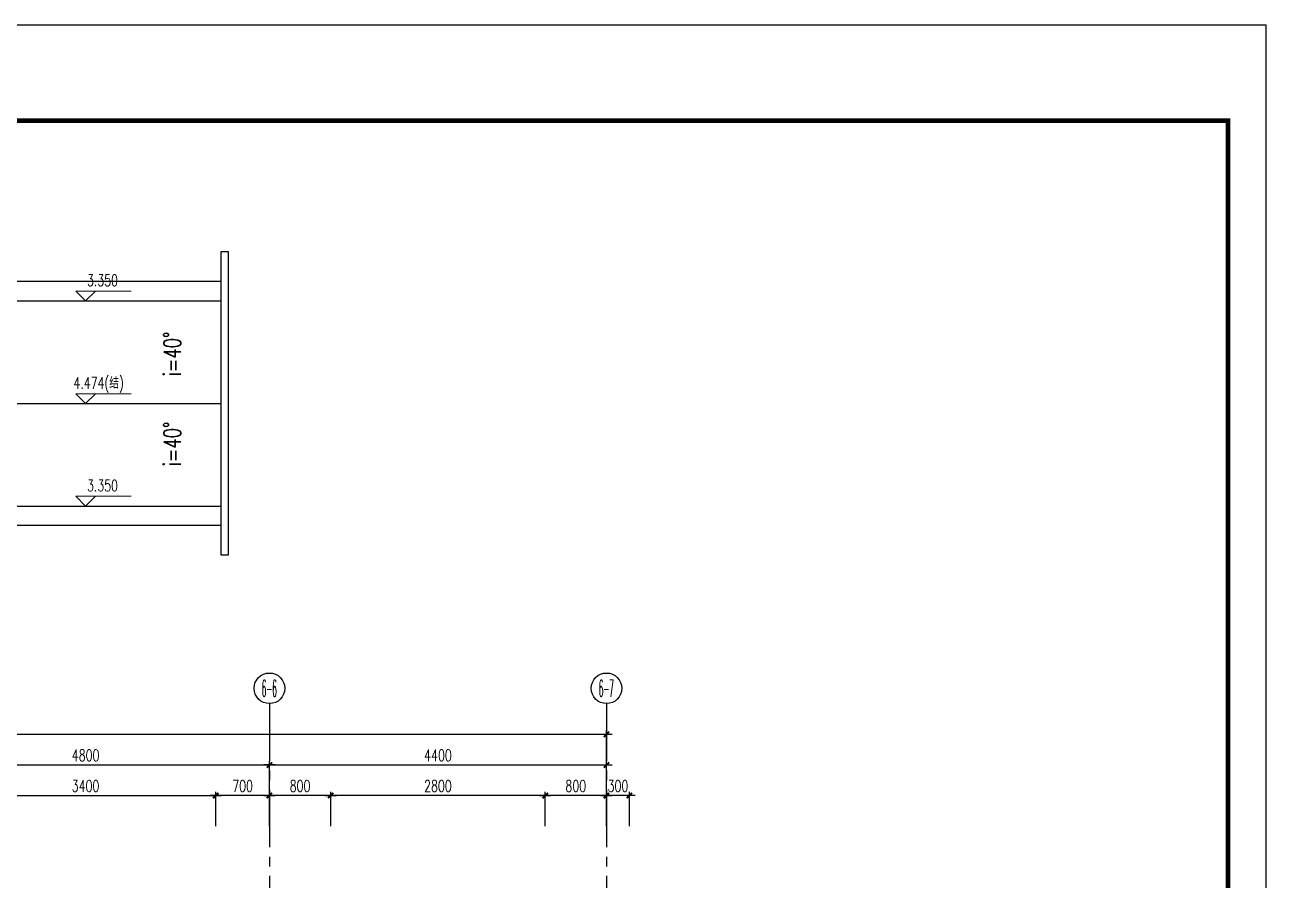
# Model space of a CAD drawing. Extents: x -395226 to -176901, y -140672 to 68263.
# Drawn here: x -252008 to -235802, y 57095 to 68263 of the extents above; entities that cross this region are included whole.
import ezdxf
from ezdxf.enums import TextEntityAlignment as Align

# ---------------------------------------------------------------- set-up
doc = ezdxf.new("R2010")
doc.units = 0
doc.header["$LTSCALE"] = 1000
doc.header["$MEASUREMENT"] = 0
doc.linetypes.add('ACAD_ISO08W100', pattern=[36, 24, -3, 6, -3])
doc.linetypes.add('Plans$0$CENTER2', pattern=[1.125, 0.75, -0.125, 0.125, -0.125])
doc.layers.get('0').update_dxf_attribs({"linetype": 'CONTINUOUS'})
doc.layers.get('Defpoints').update_dxf_attribs({"linetype": 'CONTINUOUS'})
for name, color, linetype in [('A-AXIS', 3, 'CONTINUOUS'), ('A-AXIS-TEXT', 7, 'CONTINUOUS'), ('A-DIM', 201, 'CONTINUOUS'), ('A-DOTE', 8, 'ACAD_ISO08W100'), ('A-PUB-DIM', 3, 'CONTINUOUS'), ('A-RAIN', 6, 'CONTINUOUS'), ('A-ROOF', 7, 'CONTINUOUS'), ('Plans$0$Grid', 9, 'Plans$0$CENTER2'), ('图框', 7, 'CONTINUOUS')]:
    doc.layers.add(name, color=color, linetype=linetype)
doc.layers.add('A-LEVEL', color=135, linetype='CONTINUOUS', lineweight=0)
doc.styles.add('COMPLEX', font='COMPLEX')
doc.styles.add('DIM_FONT', font='SIMPLEX', dxfattribs={"width": 0.7, "bigfont": 'GBCBIG'})
doc.styles.add('PRC-S', font='tjromans.shx', dxfattribs={"width": 0.7, "bigfont": 'tjhztxt.shx'})
doc.styles.add('TJHZTXT', font='tjromans.shx', dxfattribs={"width": 0.8, "bigfont": 'tjhztxt.shx'})
doc.styles.add('zjz', font='tjromans.shx', dxfattribs={"width": 0.7, "height": 500, "bigfont": 'tjhztxt.shx'})
doc.dimstyles.new('DIM100', dxfattribs={"dimscale": 100, "dimtxt": 3, "dimasz": 0.01, "dimexe": 1, "dimexo": 1, "dimgap": 1, "dimtad": 1, "dimdec": 0, "dimzin": 0, "dimdsep": 46, "dimtxsty": 'DIM_FONT', "dimblk1": '_DIMX', "dimblk2": '_DIMX', "dimsah": 1, "dimcen": 0.01, "dimclrd": 256, "dimclre": 256, "dimclrt": 7, "dimadec": 0, "dimazin": 0, "dimtfac": 1, "dimtdec": 0, "dimtix": 1, "dimtmove": 2, "dimatfit": 3, "dimldrblk": '_DIMX', "dimfxl": 0, "dimtolj": 1, "dimtzin": 5, "dimarcsym": 0})

# ---------------------------------------------------------------- blocks, each defined once
blk = doc.blocks.new('_DIMX')
blk.add_line((-150, 0), (150, 0))
at = {"const_width": 50}
blk.add_lwpolyline([(-70, -70), (70, 70)], dxfattribs=at)
blk = doc.blocks.new('*D481')
at = {"layer": 'A-PUB-DIM', "lineweight": -2}
for p, q in [((-6548, 22043), (-6548, 22570)), ((-1748, 22043), (-1748, 22570)), ((-6548, 22520), (-1749, 22520))]:
    blk.add_line(p, q, dxfattribs=at)
at = {"layer": 'Defpoints', "color": 0}
for p in [(-1748, 22520), (-6548, 21993), (-1748, 21993)]:
    blk.add_point(p, dxfattribs=at)
at = {"layer": 'A-PUB-DIM', "lineweight": -2, "xscale": 0.5, "yscale": 0.5, "zscale": 0.5, "rotation": 180}
blk.add_blockref('_DIMX', (-6548, 22520), dxfattribs=at)
at = {"layer": 'A-PUB-DIM', "lineweight": -2, "xscale": 0.5, "yscale": 0.5, "zscale": 0.5}
blk.add_blockref('_DIMX', (-1748, 22520), dxfattribs=at)
at = {"layer": 'A-PUB-DIM', "insert": (-4148, 22645), "char_height": 150, "attachment_point": 5, "style": 'DIM_FONT'}
blk.add_mtext('\\A1;4800', dxfattribs=at)
blk = doc.blocks.new('*D482')
at = {"layer": 'A-PUB-DIM', "lineweight": -2}
for p, q in [((-1748, 22043), (-1748, 22570)), ((2652, 22043), (2652, 22570)), ((-1748, 22520), (2651, 22520))]:
    blk.add_line(p, q, dxfattribs=at)
at = {"layer": 'Defpoints', "color": 0}
for p in [(2652, 22520), (-1748, 21993), (2652, 21993)]:
    blk.add_point(p, dxfattribs=at)
at = {"layer": 'A-PUB-DIM', "lineweight": -2, "xscale": 0.5, "yscale": 0.5, "zscale": 0.5, "rotation": 180}
blk.add_blockref('_DIMX', (-1748, 22520), dxfattribs=at)
at = {"layer": 'A-PUB-DIM', "lineweight": -2, "xscale": 0.5, "yscale": 0.5, "zscale": 0.5}
blk.add_blockref('_DIMX', (2652, 22520), dxfattribs=at)
at = {"layer": 'A-PUB-DIM', "insert": (452, 22645), "char_height": 150, "attachment_point": 5, "style": 'DIM_FONT'}
blk.add_mtext('\\A1;4400', dxfattribs=at)
blk = doc.blocks.new('*D483')
at = {"layer": 'A-PUB-DIM', "lineweight": -2}
for p, q in [((-22498, 21818), (-22498, 22970)), ((-22498, 22920), (2651, 22920)), ((2652, 21818), (2652, 22970))]:
    blk.add_line(p, q, dxfattribs=at)
at = {"layer": 'Defpoints', "color": 0}
for p in [(2652, 22920), (-22498, 21768), (2652, 21768)]:
    blk.add_point(p, dxfattribs=at)
at = {"layer": 'A-PUB-DIM', "lineweight": -2, "xscale": 0.5, "yscale": 0.5, "zscale": 0.5, "rotation": 180}
blk.add_blockref('_DIMX', (-22498, 22920), dxfattribs=at)
at = {"layer": 'A-PUB-DIM', "lineweight": -2, "xscale": 0.5, "yscale": 0.5, "zscale": 0.5}
blk.add_blockref('_DIMX', (2652, 22920), dxfattribs=at)
at = {"layer": 'A-PUB-DIM', "insert": (-9923, 23045), "char_height": 150, "attachment_point": 5, "style": 'DIM_FONT'}
blk.add_mtext('\\A1;25150', dxfattribs=at)
blk = doc.blocks.new('_AXISO')
blk.add_circle((0, 0), 0.5)
at = {"layer": 'A-AXIS-TEXT', "style": 'COMPLEX', "width": 1.041667}
blk.add_attdef('A', text='', height=0.56, dxfattribs=at).set_placement((-0.25, -0.28), (0.25, -0.28), align=Align.FIT)
blk = doc.blocks.new('*D222')
at = {"layer": 'A-DIM', "lineweight": -2}
for p, q in [((-248015, 57800), (-248015, 58250)), ((-245215, 58200), (-248014, 58200)), ((-245215, 57800), (-245215, 58250))]:
    blk.add_line(p, q, dxfattribs=at)
at = {"layer": 'Defpoints', "color": 0}
for p in [(-248015, 58200), (-248015, 57750), (-245215, 57750)]:
    blk.add_point(p, dxfattribs=at)
at = {"layer": 'A-DIM', "lineweight": -2, "xscale": 0.5, "yscale": 0.5, "zscale": 0.5}
for p, rotation in [((-248015, 58200), 180.0000000000019), ((-245215, 58200), 1.918465386552271e-12)]:
    blk.add_blockref('_DIMX', p, dxfattribs=dict(at, rotation=rotation))
at = {"layer": 'A-DIM', "insert": (-246615, 58325), "char_height": 150, "attachment_point": 5, "style": 'DIM_FONT'}
blk.add_mtext('\\A1;2800', dxfattribs=at)
blk = doc.blocks.new('*D223')
at = {"layer": 'A-DIM', "lineweight": -2}
for p, q in [((-248815, 57800), (-248815, 58250)), ((-248015, 58200), (-248814, 58200)), ((-248015, 57800), (-248015, 58250))]:
    blk.add_line(p, q, dxfattribs=at)
at = {"layer": 'Defpoints', "color": 0}
for p in [(-248815, 58200), (-248815, 57750), (-248015, 57750)]:
    blk.add_point(p, dxfattribs=at)
at = {"layer": 'A-DIM', "lineweight": -2, "xscale": 0.5, "yscale": 0.5, "zscale": 0.5}
for p, rotation in [((-248815, 58200), 180.0000000483437), ((-248015, 58200), 4.834372901996175e-08)]:
    blk.add_blockref('_DIMX', p, dxfattribs=dict(at, rotation=rotation))
at = {"layer": 'A-DIM', "insert": (-248415, 58325), "char_height": 150, "attachment_point": 5, "rotation": 0, "style": 'DIM_FONT'}
blk.add_mtext('\\A1;800', dxfattribs=at)
blk = doc.blocks.new('*D225')
at = {"layer": 'A-DIM', "lineweight": -2}
for p, q in [((-252915, 57800), (-252915, 58250)), ((-252914, 58200), (-249515, 58200)), ((-249515, 57800), (-249515, 58250))]:
    blk.add_line(p, q, dxfattribs=at)
at = {"layer": 'Defpoints', "color": 0}
for p in [(-249515, 58200), (-252915, 57750), (-249515, 57750)]:
    blk.add_point(p, dxfattribs=at)
at = {"layer": 'A-DIM', "lineweight": -2, "xscale": 0.5, "yscale": 0.5, "zscale": 0.5, "rotation": 180}
blk.add_blockref('_DIMX', (-252915, 58200), dxfattribs=at)
at = {"layer": 'A-DIM', "lineweight": -2, "xscale": 0.5, "yscale": 0.5, "zscale": 0.5}
blk.add_blockref('_DIMX', (-249515, 58200), dxfattribs=at)
at = {"layer": 'A-DIM', "insert": (-251215, 58325), "char_height": 150, "attachment_point": 5, "style": 'DIM_FONT'}
blk.add_mtext('\\A1;3400', dxfattribs=at)
blk = doc.blocks.new('*D224')
at = {"layer": 'A-DIM', "lineweight": -2}
for p, q in [((-249515, 57800), (-249515, 58250)), ((-248815, 58200), (-249514, 58200)), ((-248815, 57800), (-248815, 58250))]:
    blk.add_line(p, q, dxfattribs=at)
at = {"layer": 'Defpoints', "color": 0}
for p in [(-249515, 58200), (-249515, 57750), (-248815, 57750)]:
    blk.add_point(p, dxfattribs=at)
at = {"layer": 'A-DIM', "lineweight": -2, "xscale": 0.5, "yscale": 0.5, "zscale": 0.5}
for p, rotation in [((-249515, 58200), 180.0000000552487), ((-248815, 58200), 5.524876556251002e-08)]:
    blk.add_blockref('_DIMX', p, dxfattribs=dict(at, rotation=rotation))
at = {"layer": 'A-DIM', "insert": (-249165, 58325), "char_height": 150, "attachment_point": 5, "rotation": 0, "style": 'DIM_FONT'}
blk.add_mtext('\\A1;700', dxfattribs=at)
blk = doc.blocks.new('*D221')
at = {"layer": 'A-DIM', "lineweight": -2}
for p, q in [((-245215, 57800), (-245215, 58250)), ((-244415, 58200), (-245214, 58200)), ((-244415, 57800), (-244415, 58250))]:
    blk.add_line(p, q, dxfattribs=at)
at = {"layer": 'Defpoints', "color": 0}
for p in [(-245215, 58200), (-245215, 57750), (-244415, 57750)]:
    blk.add_point(p, dxfattribs=at)
at = {"layer": 'A-DIM', "lineweight": -2, "xscale": 0.5, "yscale": 0.5, "zscale": 0.5}
for p, rotation in [((-245215, 58200), 180.0000000000067), ((-244415, 58200), 6.794564910705958e-12)]:
    blk.add_blockref('_DIMX', p, dxfattribs=dict(at, rotation=rotation))
at = {"layer": 'A-DIM', "insert": (-244815, 58325), "char_height": 150, "attachment_point": 5, "style": 'DIM_FONT'}
blk.add_mtext('\\A1;800', dxfattribs=at)
blk = doc.blocks.new('*D220')
at = {"layer": 'A-DIM', "lineweight": -2}
for p, q in [((-244415, 58200), (-244416, 58200)), ((-244415, 57800), (-244415, 58250)), ((-244115, 58200), (-244415, 58200)), ((-244115, 57800), (-244115, 58250)), ((-244114, 58200), (-244114, 58200))]:
    blk.add_line(p, q, dxfattribs=at)
at = {"layer": 'Defpoints', "color": 0}
for p in [(-244415, 58200), (-244415, 57750), (-244115, 57750)]:
    blk.add_point(p, dxfattribs=at)
at = {"layer": 'A-DIM', "lineweight": -2, "xscale": 0.5, "yscale": 0.5, "zscale": 0.5}
for p, rotation in [((-244415, 58200), 1.943955021310501e-11), ((-244115, 58200), 180.0000000000194)]:
    blk.add_blockref('_DIMX', p, dxfattribs=dict(at, rotation=rotation))
at = {"layer": 'A-DIM', "insert": (-244265, 58325), "char_height": 150, "attachment_point": 5, "style": 'DIM_FONT'}
blk.add_mtext('\\A1;300', dxfattribs=at)
blk = doc.blocks.new('A$C27EA7CCC')
at = {"layer": 'A-LEVEL', "linetype": 'ByBlock'}
blk.add_lwpolyline([(1018, 509), (509, 0), (0, 509), (2880, 509)], dxfattribs=at)
at = {"layer": 'A-LEVEL', "style": 'zjz', "width": 0.7}
for tag, p in [('-6.000（建筑）', (3635, 1346)), ('-6.300（结构）', (3635, 645))]:
    blk.add_attdef(tag, text='', height=600, dxfattribs=at).set_placement(p, align=Align.RIGHT)
blk = doc.blocks.new('TJAD_TK_A0')
at = {"layer": '图框'}
for p in [(2162, 399.3), (973, -441.7)]:
    blk.add_line(p, (973, 399.3), dxfattribs=at)
at = {"layer": '图框', "const_width": 1.2}
blk.add_lwpolyline([(2152, -431.7), (2152, 389.3), (998, 389.3), (998, -431.7)], close=True, dxfattribs=at)
blk = doc.blocks.new('Grid')
at = {"layer": 'Plans$0$Grid', "color": 8}
for p, q in [((-1748.2, 23320), (-1748.2, -15380)), ((2651.8, 23320), (2651.8, -15380))]:
    blk.add_line(p, q, dxfattribs=at)
at = {"layer": 'A-AXIS'}
ref = blk.add_blockref('_AXISO', (-1748.2, 23520), dxfattribs=dict(at, xscale=400.0000000232831, yscale=399.9999999941792, zscale=400))
ref.add_attrib('A', '6-6', dxfattribs={"layer": 'A-AXIS-TEXT', "height": 224, "style": 'COMPLEX', "width": 0.306696}).set_placement((-1848.2, 23408), (-1651.9, 23408), align=Align.FIT)
ref = blk.add_blockref('_AXISO', (2651.8, 23520), dxfattribs=dict(at, xscale=400.0000000232831, yscale=399.9999999941792, zscale=400))
ref.add_attrib('A', '6-7', dxfattribs={"layer": 'A-AXIS-TEXT', "height": 224, "style": 'COMPLEX', "width": 0.306696}).set_placement((2551.8, 23408), (2748.1, 23408), align=Align.FIT)
at = {"layer": 'A-PUB-DIM'}
for base, p1, p2, picture, middle in [((2651.8, 22920), (-22498.2, 21767.7), (2651.8, 21767.7), '*D483', (-9923.2, 23045)), ((-1748.2, 22520), (-6548.2, 21993.5), (-1748.2, 21993.5), '*D481', (-4148.2, 22645)), ((2651.8, 22520), (-1748.2, 21993.5), (2651.8, 21993.5), '*D482', (451.8, 22645))]:
    dim = blk.add_linear_dim(base=base, p1=p1, p2=p2, dimstyle='DIM100', override={"dimscale": 50, "dimclrt": 256}, dxfattribs=at)
    dim.commit()
    dim.dimension.update_dxf_attribs({"geometry": picture, "text_midpoint": middle})

msp = doc.modelspace()

# ---------------------------------------------------------------- linework, layer by layer
at = {"layer": 'A-PUB-DIM', "linetype": 'Continuous', "flags": 128}
for points in [[(-249927.6, 64554.9, 0, 75, 0), (-249927.6, 64404.9, 0, 0, 0), (-249927.6, 63456.5, 0, 0, 0)], [(-249927.6, 62084.8, 0, 75, 0), (-249927.6, 62234.8, 0, 0, 0), (-249927.6, 63183.1, 0, 0, 0)]]:
    msp.add_lwpolyline(points, format="xyseb", dxfattribs=at)
at = {"layer": 'A-RAIN'}
for p, q in [((-252979.9, 64659.8), (-249449.9, 64659.8)), ((-252979.9, 61979.8), (-249449.9, 61979.8))]:
    msp.add_line(p, q, dxfattribs=at)
at = {"layer": 'A-ROOF'}
for p, q in [((-249449.9, 64909.8), (-252979.9, 64909.8)), ((-252979.9, 63319.8), (-249449.9, 63319.8)), ((-252979.9, 61729.8), (-249449.9, 61729.8))]:
    msp.add_line(p, q, dxfattribs=at)
msp.add_lwpolyline([(-249449.9, 65297.4), (-249449.9, 61342.3), (-249349.9, 61342.3), (-249349.9, 65297.4)], close=True, dxfattribs=at)

# ---------------------------------------------------------------- block references
at = {"layer": 'A-DOTE'}
msp.add_blockref('Grid', (-247066.6, 36079.8), dxfattribs=at)
at = {"layer": 'A-LEVEL', "linetype": 'ByBlock'}
ref = msp.add_blockref('A$C27EA7CCC', (-251342.1, 64659.8), dxfattribs=dict(at, xscale=0.25, yscale=0.25, zscale=0.25))
ref.add_attrib('-6.000（建筑）', '3.350', dxfattribs={"height": 150, "style": 'TJHZTXT', "width": 0.7}).set_placement((-250791.6, 64852.2), align=Align.RIGHT)
ref = msp.add_blockref('A$C27EA7CCC', (-251342.1, 63319.8), dxfattribs=dict(at, xscale=0.25, yscale=0.25, zscale=0.25))
ref.add_attrib('-6.000（建筑）', '4.474(结)', dxfattribs={"height": 150, "style": 'TJHZTXT', "width": 0.7}).set_placement((-250716, 63512.2), align=Align.RIGHT)
ref = msp.add_blockref('A$C27EA7CCC', (-251342.1, 61979.8), dxfattribs=dict(at, xscale=0.25, yscale=0.25, zscale=0.25))
ref.add_attrib('-6.000（建筑）', '3.350', dxfattribs={"height": 150, "style": 'TJHZTXT', "width": 0.7}).set_placement((-250791.6, 62172.2), align=Align.RIGHT)
at = {"layer": '图框', "xscale": 50, "yscale": 50, "zscale": 50, "rotation": 270}
msp.add_blockref('TJAD_TK_A0', (-255767, 116912.9), dxfattribs=at)

# ---------------------------------------------------------------- texts
at = {"layer": 'A-RAIN', "style": 'PRC-S', "width": 0.7}
for p in [(-249970.6, 63674), (-249970.6, 62499.2)]:
    msp.add_text('i=40%%D', height=225, rotation=90, dxfattribs=at).set_placement(p)

# ---------------------------------------------------------------- dimensions: what is measured, and where the dimension line sits
at = {"layer": 'A-DIM'}
for p1, p2, distance, picture, middle in [((-252914.8, 57749.8), (-249514.9, 57749.8), 450, '*D225', (-251214.8, 58324.8)), ((-248814.9, 57749.8), (-249514.9, 57749.8), -450, '*D224', (-249164.9, 58324.8)), ((-248014.9, 57749.8), (-248814.9, 57749.8), -450, '*D223', (-248414.9, 58324.8)), ((-245214.9, 57749.8), (-248014.9, 57749.8), -450, '*D222', (-246614.9, 58324.8)), ((-244414.9, 57749.8), (-245214.9, 57749.8), -450, '*D221', (-244814.9, 58324.8)), ((-244114.9, 57749.8), (-244414.9, 57749.8), -450, '*D220', (-244264.9, 58324.8))]:
    dim = msp.add_aligned_dim(p1=p1, p2=p2, distance=distance, dimstyle='DIM100', override={"dimscale": 50, "dimclrt": 256}, dxfattribs=at)
    dim.commit()
    dim.dimension.update_dxf_attribs({"geometry": picture, "text_midpoint": middle})

doc.saveas('drawing.dxf')
